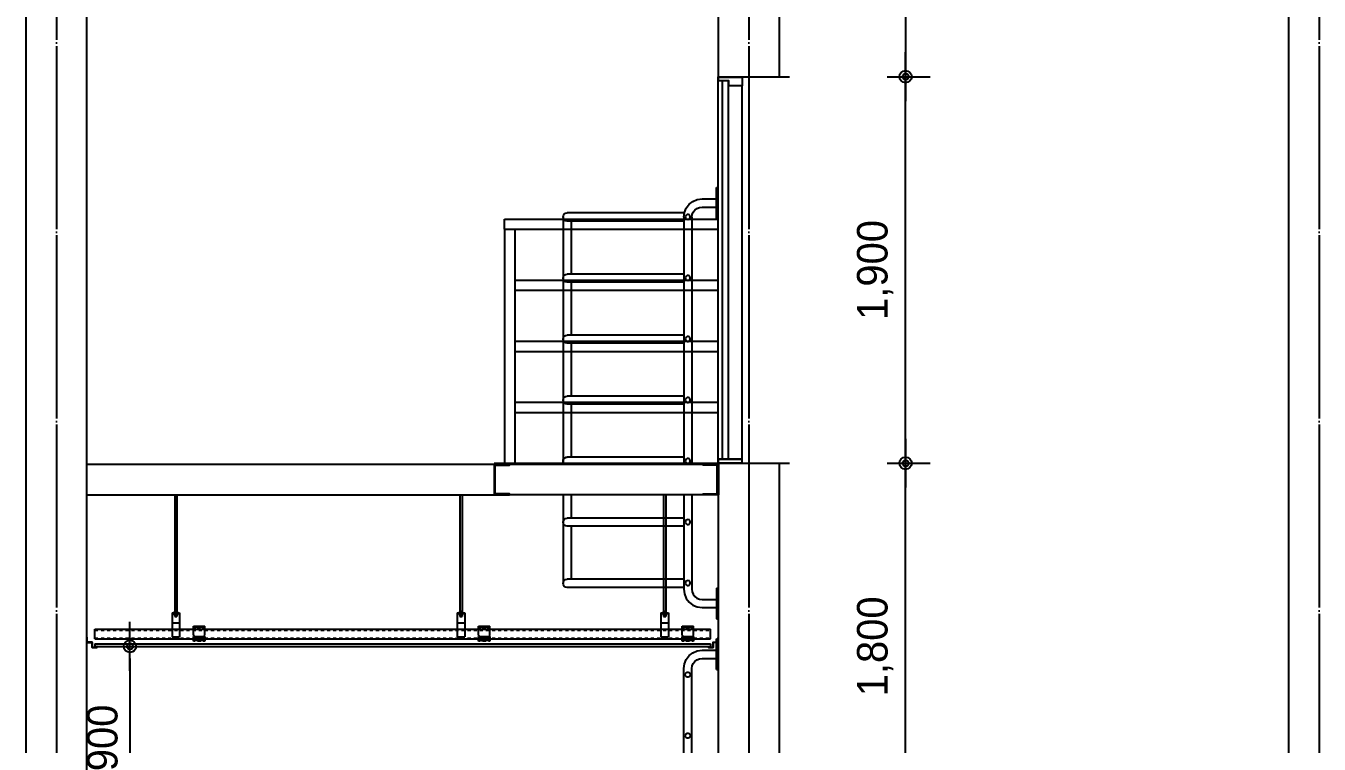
# Model space of a CAD drawing. Header units: millimetres. Extents: x 11948722 to 13111668, y -10771712 to -10232988.
# Drawn here: x 12224483 to 12230833, y -10574215 to -10570684 of the extents above; entities that cross this region are included whole.
import ezdxf

# ---------------------------------------------------------------- set-up
doc = ezdxf.new("R2010")
doc.units = ezdxf.units.MM
doc.header["$LTSCALE"] = 150
doc.header["$MEASUREMENT"] = 0
doc.linetypes.add('CEN', pattern=[6.2, 6, -0.1, 0, -0.1])
doc.linetypes.add('HIDDEN', pattern=[2, 1, -1])
doc.layers.get('0').update_dxf_attribs({"linetype": 'CONTINUOUS'})
doc.layers.get('Defpoints').update_dxf_attribs({"color": 117, "linetype": 'CONTINUOUS'})
for name, color, linetype in [('4', 4, 'CONTINUOUS'), ('8', 8, 'CONTINUOUS'), ('A-중심선', 10, 'CEN'), ('CON', 2, 'CONTINUOUS'), ('CON-C', 2, 'CONTINUOUS'), ('ELE-3', 7, 'CONTINUOUS'), ('ELE03', 4, 'CONTINUOUS'), ('ELE08', 8, 'CONTINUOUS'), ('ETC', 8, 'CONTINUOUS'), ('FIN', 5, 'CONTINUOUS'), ('WIN', 4, 'CONTINUOUS'), ('Xref-계단단면도$0$3 dim0', 7, 'CONTINUOUS')]:
    doc.layers.add(name, color=color, linetype=linetype)
doc.styles.add('Xref-계단단면도$0$나눔고딕 Se', font='')
doc.styles.get('Xref-계단단면도$0$나눔고딕 Se').set_extended_font_data('Dotum')
doc.dimstyles.new('Xref-계단단면도$0$A1-100', dxfattribs={"dimtxt": 3, "dimasz": 1, "dimexe": 2, "dimexo": 2, "dimgap": 1, "dimtad": 1, "dimdec": 0, "dimzin": 12, "dimdsep": 46, "dimlunit": 6, "dimtxsty": 'Xref-계단단면도$0$나눔고딕 Se', "dimblk1": 'Xref-계단단면도$0$DIMDOT', "dimblk2": 'Xref-계단단면도$0$DIMDOT', "dimsah": 1, "dimcen": -1, "dimdle": 2, "dimclrd": 256, "dimclre": 256, "dimclrt": 3, "dimadec": 0, "dimazin": 0, "dimtfac": 1, "dimtdec": 0, "dimtix": 1, "dimtmove": 2, "dimatfit": 3, "dimldrblk": 'Xref-계단단면도$0$DIMDOT', "dimfxl": 1, "dimtvp": 1, "dimtolj": 1, "dimtzin": 12, "dimlwd": -1, "dimlwe": -1, "dimarcsym": 0})

# ---------------------------------------------------------------- blocks, each defined once
blk = doc.blocks.new('Xref-계단단면도$0$DIMDOT')
at = {"color": 0}
blk.add_line((-2, 0), (2, 0), dxfattribs=at)
for radius in [0.5, 0.25]:
    blk.add_circle((0, 0), radius, dxfattribs=at)
blk = doc.blocks.new('*D63')
at = {"layer": 'Defpoints', "color": 0, "transparency": 16777216}
for p in [(12224821.6, -10573733.8), (12224782.6, -10574633.8), (12224993.7, -10574633.8)]:
    blk.add_point(p, dxfattribs=at)
at = {"layer": 'Xref-계단단면도$0$3 dim0', "transparency": 16777216}
for p, q in [((12224941.6, -10573733.8), (12225113.7, -10573733.8)), ((12224993.7, -10573793.8), (12224993.7, -10574573.8)), ((12224902.6, -10574633.8), (12225113.7, -10574633.8))]:
    blk.add_line(p, q, dxfattribs=at)
at = {"layer": 'Xref-계단단면도$0$3 dim0', "transparency": 16777216, "xscale": 60, "yscale": 60, "zscale": 60}
for p, rotation in [((12224993.7, -10573733.8), 90), ((12224993.7, -10574633.8), 270)]:
    blk.add_blockref('Xref-계단단면도$0$DIMDOT', p, dxfattribs=dict(at, rotation=rotation))
at = {"layer": 'Xref-계단단면도$0$3 dim0', "color": 3, "transparency": 16777216, "insert": (12224858.6, -10574183.8), "char_height": 150, "attachment_point": 5, "rotation": 90, "style": 'Xref-계단단면도$0$나눔고딕 Se'}
blk.add_mtext('\\A1;900', dxfattribs=at)
blk = doc.blocks.new('점검사다리ㅁ')
at = {"layer": 'ETC', "color": 251, "linetype": 'Continuous'}
for p, q in [((4633682.9, 1148688.8), (4633673.9, 1148688.8)), ((4633682.9, 1148538.8), (4633682.9, 1148688.8)), ((4633682.9, 1148538.8), (4633673.9, 1148538.8))]:
    blk.add_line(p, q, dxfattribs=at)
at = {"layer": 'ETC', "color": 251}
for p, q in [((4633753.9, 1148633.4), (4633682.9, 1148633.4)), ((4633753.9, 1148593.4), (4633682.9, 1148593.4)), ((4633777.1, 1148630.2), (4633753.9, 1148633.4)), ((4633766.7, 1148591.6), (4633753.9, 1148593.4)), ((4633778.9, 1148586.6), (4633766.7, 1148591.6)), ((4633798.9, 1148621.4), (4633777.1, 1148630.2)), ((4633817.5, 1148607), (4633798.9, 1148621.4)), ((4633831.7, 1148588.4), (4633817.5, 1148607)), ((4633840.7, 1148566.6), (4633831.7, 1148588.4)), ((4633789.1, 1148578.8), (4633778.9, 1148586.6)), ((4633797.1, 1148568.4), (4633789.1, 1148578.8)), ((4633802.1, 1148556.4), (4633797.1, 1148568.4)), ((4633803.9, 1148543.4), (4633802.1, 1148556.4)), ((4633803.9, 1146115), (4633803.9, 1148543.4)), ((4633822.5, 1148525.8), (4633817.7, 1148524.2)), ((4633827.7, 1148525.2), (4633822.5, 1148525.8)), ((4633832.3, 1148522.6), (4633827.7, 1148525.2)), ((4633843.9, 1148543.4), (4633840.7, 1148566.6)), ((4633843.9, 1146115), (4633843.9, 1148543.4)), ((4633813.7, 1148520.8), (4633811.7, 1148516)), ((4633811.7, 1148516), (4633811.7, 1148510.8)), ((4633811.7, 1148510.8), (4633813.7, 1148506)), ((4633817.7, 1148524.2), (4633813.7, 1148520.8)), ((4633813.7, 1148506), (4633817.7, 1148502.6)), ((4633817.7, 1148502.6), (4633822.5, 1148501)), ((4633822.5, 1148501), (4633827.7, 1148501.6)), ((4633827.7, 1148501.6), (4633832.3, 1148504.2)), ((4633835.3, 1148518.4), (4633832.3, 1148522.6)), ((4633832.3, 1148504.2), (4633835.3, 1148508.4)), ((4633836.5, 1148513.4), (4633835.3, 1148518.4)), ((4633835.3, 1148508.4), (4633836.5, 1148513.4)), ((4633813.7, 1148220.8), (4633811.7, 1148216)), ((4633811.7, 1148216), (4633811.7, 1148210.8)), ((4633811.7, 1148210.8), (4633813.7, 1148206)), ((4633817.7, 1148224.2), (4633813.7, 1148220.8)), ((4633822.5, 1148225.8), (4633817.7, 1148224.2)), ((4633827.7, 1148225.2), (4633822.5, 1148225.8)), ((4633832.3, 1148222.6), (4633827.7, 1148225.2)), ((4633835.3, 1148218.4), (4633832.3, 1148222.6)), ((4633832.3, 1148204.2), (4633835.3, 1148208.4)), ((4633836.5, 1148213.4), (4633835.3, 1148218.4)), ((4633835.3, 1148208.4), (4633836.5, 1148213.4)), ((4633813.7, 1148206), (4633817.7, 1148202.6)), ((4633817.7, 1148202.6), (4633822.5, 1148201)), ((4633822.5, 1148201), (4633827.7, 1148201.6)), ((4633827.7, 1148201.6), (4633832.3, 1148204.2)), ((4633813.7, 1147920.8), (4633811.7, 1147916)), ((4633811.7, 1147916), (4633811.7, 1147910.8)), ((4633811.7, 1147910.8), (4633813.7, 1147906)), ((4633817.7, 1147924.2), (4633813.7, 1147920.8)), ((4633813.7, 1147906), (4633817.7, 1147902.6)), ((4633822.5, 1147925.8), (4633817.7, 1147924.2)), ((4633817.7, 1147902.6), (4633822.5, 1147901)), ((4633827.7, 1147925.2), (4633822.5, 1147925.8)), ((4633822.5, 1147901), (4633827.7, 1147901.6)), ((4633832.3, 1147922.6), (4633827.7, 1147925.2)), ((4633827.7, 1147901.6), (4633832.3, 1147904.2)), ((4633835.3, 1147918.4), (4633832.3, 1147922.6)), ((4633832.3, 1147904.2), (4633835.3, 1147908.4)), ((4633836.5, 1147913.4), (4633835.3, 1147918.4)), ((4633835.3, 1147908.4), (4633836.5, 1147913.4)), ((4633813.7, 1147620.8), (4633811.7, 1147616)), ((4633811.7, 1147616), (4633811.7, 1147610.8)), ((4633811.7, 1147610.8), (4633813.7, 1147606)), ((4633817.7, 1147624.2), (4633813.7, 1147620.8)), ((4633813.7, 1147606), (4633817.7, 1147602.6)), ((4633822.5, 1147625.8), (4633817.7, 1147624.2)), ((4633817.7, 1147602.6), (4633822.5, 1147601)), ((4633827.7, 1147625.2), (4633822.5, 1147625.8)), ((4633822.5, 1147601), (4633827.7, 1147601.6)), ((4633832.3, 1147622.6), (4633827.7, 1147625.2)), ((4633827.7, 1147601.6), (4633832.3, 1147604.2)), ((4633835.3, 1147618.4), (4633832.3, 1147622.6)), ((4633832.3, 1147604.2), (4633835.3, 1147608.4)), ((4633836.5, 1147613.4), (4633835.3, 1147618.4)), ((4633835.3, 1147608.4), (4633836.5, 1147613.4)), ((4633813.7, 1147320.8), (4633811.7, 1147316)), ((4633817.7, 1147324.2), (4633813.7, 1147320.8)), ((4633822.5, 1147325.8), (4633817.7, 1147324.2)), ((4633827.7, 1147325.2), (4633822.5, 1147325.8)), ((4633832.3, 1147322.6), (4633827.7, 1147325.2)), ((4633835.3, 1147318.4), (4633832.3, 1147322.6)), ((4633836.5, 1147313.4), (4633835.3, 1147318.4)), ((4633811.7, 1147316), (4633811.7, 1147310.8)), ((4633811.7, 1147310.8), (4633813.7, 1147306)), ((4633813.7, 1147306), (4633817.7, 1147302.6)), ((4633817.7, 1147302.6), (4633822.5, 1147301)), ((4633822.5, 1147301), (4633827.7, 1147301.6)), ((4633827.7, 1147301.6), (4633832.3, 1147304.2)), ((4633832.3, 1147304.2), (4633835.3, 1147308.4)), ((4633835.3, 1147308.4), (4633836.5, 1147313.4)), ((4633813.7, 1147020.8), (4633811.7, 1147016)), ((4633811.7, 1147016), (4633811.7, 1147010.8)), ((4633811.7, 1147010.8), (4633813.7, 1147006)), ((4633817.7, 1147024.2), (4633813.7, 1147020.8)), ((4633813.7, 1147006), (4633817.7, 1147002.6)), ((4633822.5, 1147025.8), (4633817.7, 1147024.2)), ((4633817.7, 1147002.6), (4633822.5, 1147001)), ((4633827.7, 1147025.2), (4633822.5, 1147025.8)), ((4633822.5, 1147001), (4633827.7, 1147001.6)), ((4633832.3, 1147022.6), (4633827.7, 1147025.2)), ((4633827.7, 1147001.6), (4633832.3, 1147004.2)), ((4633835.3, 1147018.4), (4633832.3, 1147022.6)), ((4633832.3, 1147004.2), (4633835.3, 1147008.4)), ((4633836.5, 1147013.4), (4633835.3, 1147018.4)), ((4633835.3, 1147008.4), (4633836.5, 1147013.4)), ((4633813.7, 1146720.8), (4633811.7, 1146716)), ((4633811.7, 1146716), (4633811.7, 1146710.8)), ((4633811.7, 1146710.8), (4633813.7, 1146706)), ((4633817.7, 1146724.2), (4633813.7, 1146720.8)), ((4633813.7, 1146706), (4633817.7, 1146702.6)), ((4633822.5, 1146725.8), (4633817.7, 1146724.2)), ((4633817.7, 1146702.6), (4633822.5, 1146701)), ((4633827.7, 1146725.2), (4633822.5, 1146725.8)), ((4633822.5, 1146701), (4633827.7, 1146701.6)), ((4633832.3, 1146722.6), (4633827.7, 1146725.2)), ((4633827.7, 1146701.6), (4633832.3, 1146704.2)), ((4633835.3, 1146718.4), (4633832.3, 1146722.6)), ((4633832.3, 1146704.2), (4633835.3, 1146708.4)), ((4633836.5, 1146713.4), (4633835.3, 1146718.4)), ((4633835.3, 1146708.4), (4633836.5, 1146713.4)), ((4633813.7, 1146420.8), (4633811.7, 1146416)), ((4633811.7, 1146416), (4633811.7, 1146410.8)), ((4633811.7, 1146410.8), (4633813.7, 1146406)), ((4633817.7, 1146424.2), (4633813.7, 1146420.8)), ((4633813.7, 1146406), (4633817.7, 1146402.6)), ((4633822.5, 1146425.8), (4633817.7, 1146424.2)), ((4633817.7, 1146402.6), (4633822.5, 1146401)), ((4633827.7, 1146425.2), (4633822.5, 1146425.8)), ((4633822.5, 1146401), (4633827.7, 1146401.6)), ((4633832.3, 1146422.6), (4633827.7, 1146425.2)), ((4633827.7, 1146401.6), (4633832.3, 1146404.2)), ((4633835.3, 1146418.4), (4633832.3, 1146422.6)), ((4633832.3, 1146404.2), (4633835.3, 1146408.4)), ((4633836.5, 1146413.4), (4633835.3, 1146418.4)), ((4633835.3, 1146408.4), (4633836.5, 1146413.4)), ((4633803.9, 1146115), (4633802.1, 1146102)), ((4633813.7, 1146120.8), (4633811.7, 1146116)), ((4633811.7, 1146116), (4633811.7, 1146110.8)), ((4633817.7, 1146124.2), (4633813.7, 1146120.8)), ((4633822.5, 1146125.8), (4633817.7, 1146124.2)), ((4633827.7, 1146125.2), (4633822.5, 1146125.8)), ((4633832.3, 1146122.6), (4633827.7, 1146125.2)), ((4633835.3, 1146118.4), (4633832.3, 1146122.6)), ((4633836.5, 1146113.4), (4633835.3, 1146118.4)), ((4633835.3, 1146108.4), (4633836.5, 1146113.4)), ((4633843.9, 1146115), (4633840.7, 1146091.8)), ((4633753.9, 1146065), (4633719.7, 1146065)), ((4633766.7, 1146066.8), (4633753.9, 1146065)), ((4633778.9, 1146071.8), (4633766.7, 1146066.8)), ((4633789.1, 1146079.6), (4633778.9, 1146071.8)), ((4633797.1, 1146090), (4633789.1, 1146079.6)), ((4633802.1, 1146102), (4633797.1, 1146090)), ((4633817.5, 1146051.4), (4633798.9, 1146037)), ((4633811.7, 1146110.8), (4633813.7, 1146106)), ((4633813.7, 1146106), (4633817.7, 1146102.6)), ((4633831.7, 1146070), (4633817.5, 1146051.4)), ((4633817.7, 1146102.6), (4633822.5, 1146101)), ((4633822.5, 1146101), (4633827.7, 1146101.6)), ((4633827.7, 1146101.6), (4633832.3, 1146104.2)), ((4633840.7, 1146091.8), (4633831.7, 1146070)), ((4633832.3, 1146104.2), (4633835.3, 1146108.4)), ((4633753.9, 1146025), (4633719.7, 1146025)), ((4633777.1, 1146028.2), (4633753.9, 1146025)), ((4633798.9, 1146037), (4633777.1, 1146028.2))]:
    blk.add_line(p, q, dxfattribs=at)
blk = doc.blocks.new('비상용elev탈출관련2')
at = {"layer": 'ELE03'}
for p, q in [((4634773.9, 1149552.6), (4633673.9, 1149552.6)), ((4634773.9, 1149547.6), (4633673.9, 1149547.6))]:
    blk.add_line(p, q, dxfattribs=at)
at = {"layer": 'ELE03', "color": 251}
blk.add_line((4633748.9, 1149397.6), (4634698.9, 1149397.6), dxfattribs=at)
at = {"layer": 'ELE08', "color": 252, "ltscale": 10}
for p, q in [((4634723.9, 1150752.6), (4633673.9, 1150752.6)), ((4634723.9, 1150702.6), (4634723.9, 1150752.6)), ((4634723.9, 1150702.6), (4633673.9, 1150702.6)), ((4634673.9, 1150702.6), (4634673.9, 1149552.6)), ((4634723.9, 1150702.6), (4634723.9, 1149552.6)), ((4634673.9, 1150452.6), (4633673.9, 1150452.6)), ((4634673.9, 1150402.6), (4633673.9, 1150402.6)), ((4634673.9, 1150152.6), (4633673.9, 1150152.6)), ((4634673.9, 1150102.6), (4633673.9, 1150102.6)), ((4634673.9, 1149852.6), (4633673.9, 1149852.6)), ((4634673.9, 1149802.6), (4633673.9, 1149802.6))]:
    blk.add_line(p, q, dxfattribs=at)
at = {"layer": 'ETC', "color": 251, "linetype": 'Continuous'}
for p, q in [((4633682.9, 1150907.2), (4633673.9, 1150907.2)), ((4633682.9, 1150757.2), (4633682.9, 1150907.2)), ((4633682.9, 1150757.2), (4633673.9, 1150757.2)), ((4633682.9, 1148938), (4633673.9, 1148938)), ((4633682.9, 1148938), (4633682.9, 1148788)), ((4633682.9, 1148788), (4633673.9, 1148788))]:
    blk.add_line(p, q, dxfattribs=at)
at = {"layer": 'ETC', "color": 251}
for p, q in [((4633753.9, 1150851.8), (4633682.9, 1150851.8)), ((4633753.9, 1150811.8), (4633682.9, 1150811.8)), ((4633777.1, 1150848.6), (4633753.9, 1150851.8)), ((4633766.7, 1150810), (4633753.9, 1150811.8)), ((4633798.9, 1150839.8), (4633777.1, 1150848.6)), ((4633817.5, 1150825.4), (4633798.9, 1150839.8)), ((4633831.7, 1150806.8), (4633817.5, 1150825.4)), ((4633778.9, 1150805), (4633766.7, 1150810)), ((4633789.1, 1150797.2), (4633778.9, 1150805)), ((4633797.1, 1150786.8), (4633789.1, 1150797.2)), ((4633802.1, 1150774.8), (4633797.1, 1150786.8)), ((4633803.9, 1150761.8), (4633802.1, 1150774.8)), ((4633803.9, 1150761.8), (4633803.9, 1149552.6)), ((4633811.7, 1150766), (4633813.7, 1150770.8)), ((4633811.7, 1150766), (4633813.7, 1150770.8)), ((4633811.7, 1150760.8), (4633811.7, 1150766)), ((4633811.7, 1150760.8), (4633811.7, 1150766)), ((4633813.7, 1150756), (4633811.7, 1150760.8)), ((4633813.7, 1150756), (4633811.7, 1150760.8)), ((4633813.7, 1150770.8), (4633817.7, 1150774.2)), ((4633813.7, 1150770.8), (4633817.7, 1150774.2)), ((4633817.7, 1150752.6), (4633813.7, 1150756)), ((4633817.7, 1150774.2), (4633822.5, 1150775.8)), ((4633817.7, 1150774.2), (4633822.5, 1150775.8)), ((4633822.5, 1150751), (4633817.7, 1150752.6)), ((4633822.5, 1150751), (4633817.7, 1150752.6)), ((4633822.5, 1150775.8), (4633827.7, 1150775.2)), ((4633822.5, 1150775.8), (4633827.7, 1150775.2)), ((4633827.7, 1150751.6), (4633822.5, 1150751)), ((4633827.7, 1150751.6), (4633822.5, 1150751)), ((4633827.7, 1150775.2), (4633832.3, 1150772.6)), ((4633827.7, 1150775.2), (4633832.3, 1150772.6)), ((4633832.3, 1150754.2), (4633827.7, 1150751.6)), ((4633832.3, 1150754.2), (4633827.7, 1150751.6)), ((4633840.7, 1150785), (4633831.7, 1150806.8)), ((4633832.3, 1150772.6), (4633835.3, 1150768.4)), ((4633832.3, 1150772.6), (4633835.3, 1150768.4)), ((4633835.3, 1150758.4), (4633832.3, 1150754.2)), ((4633835.3, 1150758.4), (4633832.3, 1150754.2)), ((4633835.3, 1150768.4), (4633836.5, 1150763.4)), ((4633835.3, 1150768.4), (4633836.5, 1150763.4)), ((4633836.5, 1150763.4), (4633835.3, 1150758.4)), ((4633836.5, 1150763.4), (4633835.3, 1150758.4)), ((4633843.9, 1150761.8), (4633840.7, 1150785)), ((4633843.9, 1150782.6), (4634416.4, 1150782.6)), ((4633843.9, 1150761.8), (4633843.9, 1149552.6)), ((4634436.4, 1150762.6), (4634436.4, 1149552.6)), ((4633843.9, 1150742.6), (4634416.4, 1150742.6)), ((4634396.4, 1150742.6), (4634396.4, 1150482.6)), ((4633811.7, 1150466), (4633813.7, 1150470.8)), ((4633811.7, 1150460.8), (4633811.7, 1150466)), ((4633813.7, 1150456), (4633811.7, 1150460.8)), ((4633813.7, 1150470.8), (4633817.7, 1150474.2)), ((4633817.7, 1150452.6), (4633813.7, 1150456)), ((4633817.7, 1150474.2), (4633822.5, 1150475.8)), ((4633822.5, 1150451), (4633817.7, 1150452.6)), ((4633822.5, 1150475.8), (4633827.7, 1150475.2)), ((4633827.7, 1150451.6), (4633822.5, 1150451)), ((4633827.7, 1150475.2), (4633832.3, 1150472.6)), ((4633832.3, 1150454.2), (4633827.7, 1150451.6)), ((4633832.3, 1150472.6), (4633835.3, 1150468.4)), ((4633835.3, 1150458.4), (4633832.3, 1150454.2)), ((4633835.3, 1150468.4), (4633836.5, 1150463.4)), ((4633836.5, 1150463.4), (4633835.3, 1150458.4)), ((4633843.9, 1150482.6), (4634416.4, 1150482.6)), ((4633843.9, 1150442.6), (4634416.4, 1150442.6)), ((4634396.4, 1150442.6), (4634396.4, 1150182.6)), ((4633817.7, 1150174.2), (4633822.5, 1150175.8)), ((4633822.5, 1150175.8), (4633827.7, 1150175.2)), ((4633843.9, 1150182.6), (4634416.4, 1150182.6)), ((4633811.7, 1150166), (4633813.7, 1150170.8)), ((4633811.7, 1150160.8), (4633811.7, 1150166)), ((4633813.7, 1150156), (4633811.7, 1150160.8)), ((4633813.7, 1150170.8), (4633817.7, 1150174.2)), ((4633817.7, 1150152.6), (4633813.7, 1150156)), ((4633822.5, 1150151), (4633817.7, 1150152.6)), ((4633827.7, 1150151.6), (4633822.5, 1150151)), ((4633827.7, 1150175.2), (4633832.3, 1150172.6)), ((4633832.3, 1150154.2), (4633827.7, 1150151.6)), ((4633832.3, 1150172.6), (4633835.3, 1150168.4)), ((4633835.3, 1150158.4), (4633832.3, 1150154.2)), ((4633835.3, 1150168.4), (4633836.5, 1150163.4)), ((4633836.5, 1150163.4), (4633835.3, 1150158.4)), ((4633843.9, 1150142.6), (4634416.4, 1150142.6)), ((4634396.4, 1150142.6), (4634396.4, 1149882.6)), ((4633811.7, 1149866), (4633813.7, 1149870.8)), ((4633811.7, 1149860.8), (4633811.7, 1149866)), ((4633813.7, 1149856), (4633811.7, 1149860.8)), ((4633813.7, 1149870.8), (4633817.7, 1149874.2)), ((4633817.7, 1149874.2), (4633822.5, 1149875.8)), ((4633822.5, 1149875.8), (4633827.7, 1149875.2)), ((4633827.7, 1149875.2), (4633832.3, 1149872.6)), ((4633832.3, 1149872.6), (4633835.3, 1149868.4)), ((4633835.3, 1149858.4), (4633832.3, 1149854.2)), ((4633835.3, 1149868.4), (4633836.5, 1149863.4)), ((4633836.5, 1149863.4), (4633835.3, 1149858.4)), ((4633843.9, 1149882.6), (4634416.4, 1149882.6)), ((4633817.7, 1149852.6), (4633813.7, 1149856)), ((4633822.5, 1149851), (4633817.7, 1149852.6)), ((4633827.7, 1149851.6), (4633822.5, 1149851)), ((4633832.3, 1149854.2), (4633827.7, 1149851.6)), ((4633843.9, 1149842.6), (4634416.4, 1149842.6)), ((4634396.4, 1149842.6), (4634396.4, 1149582.6)), ((4633811.7, 1149566), (4633813.7, 1149570.8)), ((4633811.7, 1149560.8), (4633811.7, 1149566)), ((4633813.7, 1149556), (4633811.7, 1149560.8)), ((4633813.7, 1149570.8), (4633817.7, 1149574.2)), ((4633817.7, 1149552.6), (4633813.7, 1149556)), ((4633817.7, 1149574.2), (4633822.5, 1149575.8)), ((4633822.5, 1149551), (4633817.7, 1149552.6)), ((4633822.5, 1149575.8), (4633827.7, 1149575.2)), ((4633827.7, 1149551.6), (4633822.5, 1149551)), ((4633827.7, 1149575.2), (4633832.3, 1149572.6)), ((4633832.3, 1149554.2), (4633827.7, 1149551.6)), ((4633832.3, 1149572.6), (4633835.3, 1149568.4)), ((4633835.3, 1149558.4), (4633832.3, 1149554.2)), ((4633835.3, 1149568.4), (4633836.5, 1149563.4)), ((4633836.5, 1149563.4), (4633835.3, 1149558.4)), ((4633843.9, 1149582.6), (4634416.4, 1149582.6)), ((4633803.9, 1149397.6), (4633803.9, 1148933.4)), ((4633843.9, 1149397.6), (4633843.9, 1148933.4)), ((4634396.4, 1149397.6), (4634396.4, 1149282.6)), ((4634436.4, 1149397.6), (4634436.4, 1148962.6)), ((4633811.7, 1149266), (4633813.7, 1149270.8)), ((4633811.7, 1149260.8), (4633811.7, 1149266)), ((4633813.7, 1149256), (4633811.7, 1149260.8)), ((4633813.7, 1149270.8), (4633817.7, 1149274.2)), ((4633817.7, 1149252.6), (4633813.7, 1149256)), ((4633817.7, 1149274.2), (4633822.5, 1149275.8)), ((4633822.5, 1149251), (4633817.7, 1149252.6)), ((4633822.5, 1149275.8), (4633827.7, 1149275.2)), ((4633827.7, 1149251.6), (4633822.5, 1149251)), ((4633827.7, 1149275.2), (4633832.3, 1149272.6)), ((4633832.3, 1149254.2), (4633827.7, 1149251.6)), ((4633832.3, 1149272.6), (4633835.3, 1149268.4)), ((4633835.3, 1149258.4), (4633832.3, 1149254.2)), ((4633835.3, 1149268.4), (4633836.5, 1149263.4)), ((4633836.5, 1149263.4), (4633835.3, 1149258.4)), ((4633843.9, 1149282.6), (4634416.4, 1149282.6)), ((4633843.9, 1149242.6), (4634416.4, 1149242.6)), ((4634396.4, 1149242.6), (4634396.4, 1148982.6)), ((4633811.7, 1148966), (4633813.7, 1148970.8)), ((4633813.7, 1148970.8), (4633817.7, 1148974.2)), ((4633817.7, 1148974.2), (4633822.5, 1148975.8)), ((4633822.5, 1148975.8), (4633827.7, 1148975.2)), ((4633827.7, 1148975.2), (4633832.3, 1148972.6)), ((4633832.3, 1148972.6), (4633835.3, 1148968.4)), ((4633843.9, 1148982.6), (4634416.4, 1148982.6)), ((4633797.1, 1148908.4), (4633789.1, 1148898)), ((4633802.1, 1148920.4), (4633797.1, 1148908.4)), ((4633803.9, 1148933.4), (4633802.1, 1148920.4)), ((4633811.7, 1148960.8), (4633811.7, 1148966)), ((4633813.7, 1148956), (4633811.7, 1148960.8)), ((4633817.7, 1148952.6), (4633813.7, 1148956)), ((4633822.5, 1148951), (4633817.7, 1148952.6)), ((4633827.7, 1148951.6), (4633822.5, 1148951)), ((4633832.3, 1148954.2), (4633827.7, 1148951.6)), ((4633840.7, 1148910.2), (4633831.7, 1148888.4)), ((4633835.3, 1148958.4), (4633832.3, 1148954.2)), ((4633835.3, 1148968.4), (4633836.5, 1148963.4)), ((4633836.5, 1148963.4), (4633835.3, 1148958.4)), ((4633843.9, 1148933.4), (4633840.7, 1148910.2)), ((4633843.9, 1148942.6), (4634416.4, 1148942.6)), ((4633753.9, 1148883.4), (4633682.9, 1148883.4)), ((4633753.9, 1148843.4), (4633682.9, 1148843.4)), ((4633766.7, 1148885.2), (4633753.9, 1148883.4)), ((4633777.1, 1148846.6), (4633753.9, 1148843.4)), ((4633778.9, 1148890.2), (4633766.7, 1148885.2)), ((4633798.9, 1148855.4), (4633777.1, 1148846.6)), ((4633789.1, 1148898), (4633778.9, 1148890.2)), ((4633817.5, 1148869.8), (4633798.9, 1148855.4)), ((4633831.7, 1148888.4), (4633817.5, 1148869.8))]:
    blk.add_line(p, q, dxfattribs=at)
at = {"layer": 'ETC', "color": 7}
for points in [[(4633748.9, 1149547.6), (4633673.9, 1149547.6), (4633673.9, 1149397.6), (4633748.9, 1149397.6), (4633748.9, 1149402.6), (4633678.9, 1149402.6), (4633678.9, 1149542.6), (4633748.9, 1149542.6), (4633748.9, 1149547.6)], [(4634698.9, 1149547.6), (4634773.9, 1149547.6), (4634773.9, 1149397.6), (4634698.9, 1149397.6), (4634698.9, 1149402.6), (4634768.9, 1149402.6), (4634768.9, 1149542.6), (4634698.9, 1149542.6), (4634698.9, 1149547.6)]]:
    blk.add_lwpolyline(points, dxfattribs=at)
at = {"layer": 'ETC', "color": 251}
for centre, start in [((4634416.4, 1150762.6), 270), ((4634416.4, 1150462.6), 270), ((4634416.4, 1150162.6), 270), ((4634416.4, 1149862.6), 270), ((4634416.4, 1149562.6), 329.83875), ((4634416.4, 1149262.6), 270), ((4634416.4, 1148962.6), 270)]:
    blk.add_arc(centre, 20, start, 90, dxfattribs=at)
blk = doc.blocks.new('*D846')
at = {"layer": 'Defpoints', "color": 0, "transparency": 16777216}
for p in [(12228591, -10572833.8), (12228802.1, -10572833.8), (12228591, -10574633.8)]:
    blk.add_point(p, dxfattribs=at)
at = {"layer": 'Xref-계단단면도$0$3 dim0', "transparency": 16777216}
for p, q in [((12228711, -10572833.8), (12228922.1, -10572833.8)), ((12228802.1, -10574573.8), (12228802.1, -10572893.8)), ((12228711, -10574633.8), (12228922.1, -10574633.8))]:
    blk.add_line(p, q, dxfattribs=at)
at = {"layer": 'Xref-계단단면도$0$3 dim0', "transparency": 16777216, "xscale": 60, "yscale": 60, "zscale": 60}
for p, rotation in [((12228802.1, -10572833.8), 90), ((12228802.1, -10574633.8), 270)]:
    blk.add_blockref('Xref-계단단면도$0$DIMDOT', p, dxfattribs=dict(at, rotation=rotation))
at = {"layer": 'Xref-계단단면도$0$3 dim0', "color": 3, "transparency": 16777216, "insert": (12228652.5, -10573733.8), "char_height": 150, "attachment_point": 5, "rotation": 90, "style": 'Xref-계단단면도$0$나눔고딕 Se'}
blk.add_mtext('\\A1;1,800', dxfattribs=at)
blk = doc.blocks.new('*D847')
at = {"layer": 'Defpoints', "color": 0, "transparency": 16777216}
for p in [(12228591, -10570933.8), (12228802.1, -10570933.8), (12228591, -10572833.8)]:
    blk.add_point(p, dxfattribs=at)
at = {"layer": 'Xref-계단단면도$0$3 dim0', "transparency": 16777216}
for p, q in [((12228711, -10570933.8), (12228922.1, -10570933.8)), ((12228802.1, -10572773.8), (12228802.1, -10570993.8)), ((12228711, -10572833.8), (12228922.1, -10572833.8))]:
    blk.add_line(p, q, dxfattribs=at)
at = {"layer": 'Xref-계단단면도$0$3 dim0', "transparency": 16777216, "xscale": 60, "yscale": 60, "zscale": 60}
for p, rotation in [((12228802.1, -10570933.8), 90), ((12228802.1, -10572833.8), 270)]:
    blk.add_blockref('Xref-계단단면도$0$DIMDOT', p, dxfattribs=dict(at, rotation=rotation))
at = {"layer": 'Xref-계단단면도$0$3 dim0', "color": 3, "transparency": 16777216, "insert": (12228652.5, -10571883.8), "char_height": 150, "attachment_point": 5, "rotation": 90, "style": 'Xref-계단단면도$0$나눔고딕 Se'}
blk.add_mtext('\\A1;1,900', dxfattribs=at)
blk = doc.blocks.new('*D848')
at = {"layer": 'Defpoints', "color": 0, "transparency": 16777216}
for p in [(12228591, -10565633.8), (12228591, -10570933.8), (12228802.1, -10570933.8)]:
    blk.add_point(p, dxfattribs=at)
at = {"layer": 'Xref-계단단면도$0$3 dim0', "transparency": 16777216}
for p, q in [((12228711, -10565633.8), (12228922.1, -10565633.8)), ((12228802.1, -10565693.8), (12228802.1, -10570873.8)), ((12228711, -10570933.8), (12228922.1, -10570933.8))]:
    blk.add_line(p, q, dxfattribs=at)
at = {"layer": 'Xref-계단단면도$0$3 dim0', "transparency": 16777216, "xscale": 60, "yscale": 60, "zscale": 60}
for p, rotation in [((12228802.1, -10565633.8), 90), ((12228802.1, -10570933.8), 270)]:
    blk.add_blockref('Xref-계단단면도$0$DIMDOT', p, dxfattribs=dict(at, rotation=rotation))
at = {"layer": 'Xref-계단단면도$0$3 dim0', "color": 3, "transparency": 16777216, "insert": (12228652.5, -10568283.8), "char_height": 150, "attachment_point": 5, "rotation": 90, "style": 'Xref-계단단면도$0$나눔고딕 Se'}
blk.add_mtext('\\A1;5,300', dxfattribs=at)

msp = doc.modelspace()

# ---------------------------------------------------------------- linework, layer by layer
at = {"layer": '4', "ltscale": 0.1}
for points in [[(12224832.6, -10573739.8), (12224832.6, -10573733.8), (12224831.6, -10573733.8), (12224831.6, -10573738.8), (12224808.6, -10573738.8), (12224808.6, -10573713.8), (12224783.6, -10573713.8), (12224783.6, -10573689.8), (12224782.6, -10573689.8), (12224782.6, -10573714.8), (12224807.6, -10573714.8), (12224807.6, -10573739.8), (12224832.6, -10573739.8)], [(12227832.6, -10573739.8), (12227832.6, -10573733.8), (12227833.6, -10573733.8), (12227833.6, -10573738.8), (12227856.6, -10573738.8), (12227856.6, -10573713.8), (12227881.6, -10573713.8), (12227881.6, -10573689.8), (12227882.6, -10573689.8), (12227882.6, -10573714.8), (12227857.6, -10573714.8), (12227857.6, -10573739.8), (12227832.6, -10573739.8)]]:
    msp.add_lwpolyline(points, dxfattribs=at)
at = {"layer": '8'}
for p, q in [((12225213.3, -10572988.8), (12225213.3, -10573565.1)), ((12225224.6, -10572988.8), (12225224.6, -10573565.1)), ((12226613.3, -10572988.8), (12226613.3, -10573565.1)), ((12226624.6, -10572988.8), (12226624.6, -10573565.1)), ((12227613.3, -10572988.8), (12227613.3, -10573565.1)), ((12227624.6, -10572988.8), (12227624.6, -10573565.1)), ((12225200.2, -10573568.8), (12225200.2, -10573687.6)), ((12225200.2, -10573568.8), (12225237.7, -10573568.8)), ((12225200.2, -10573572.6), (12225237.7, -10573572.6)), ((12225207.7, -10573565.1), (12225230.2, -10573565.1)), ((12225207.7, -10573565.1), (12225207.7, -10573568.8)), ((12225207.7, -10573572.6), (12225207.7, -10573576.3)), ((12225211.5, -10573565.1), (12225211.5, -10573568.8)), ((12225211.5, -10573572.6), (12225211.5, -10573576.3)), ((12225213.3, -10573560.1), (12225224.6, -10573560.1)), ((12225213.3, -10573562.6), (12225224.6, -10573562.6)), ((12225226.5, -10573565.1), (12225226.5, -10573568.8)), ((12225226.5, -10573572.6), (12225226.5, -10573576.3)), ((12225230.2, -10573565.1), (12225230.2, -10573568.8)), ((12225230.2, -10573572.6), (12225230.2, -10573576.3)), ((12225237.7, -10573568.8), (12225237.7, -10573687.6)), ((12226600.2, -10573568.8), (12226600.2, -10573687.6)), ((12226600.2, -10573568.8), (12226637.7, -10573568.8)), ((12226600.2, -10573572.6), (12226637.7, -10573572.6)), ((12226607.7, -10573565.1), (12226630.2, -10573565.1)), ((12226607.7, -10573565.1), (12226607.7, -10573568.8)), ((12226607.7, -10573572.6), (12226607.7, -10573576.3)), ((12226611.5, -10573565.1), (12226611.5, -10573568.8)), ((12226611.5, -10573572.6), (12226611.5, -10573576.3)), ((12226613.3, -10573560.1), (12226624.6, -10573560.1)), ((12226613.3, -10573562.6), (12226624.6, -10573562.6)), ((12226626.5, -10573565.1), (12226626.5, -10573568.8)), ((12226626.5, -10573572.6), (12226626.5, -10573576.3)), ((12226630.2, -10573565.1), (12226630.2, -10573568.8)), ((12226630.2, -10573572.6), (12226630.2, -10573576.3)), ((12226637.7, -10573568.8), (12226637.7, -10573687.6)), ((12227600.2, -10573568.8), (12227600.2, -10573687.6)), ((12227600.2, -10573568.8), (12227637.7, -10573568.8)), ((12227600.2, -10573572.6), (12227637.7, -10573572.6)), ((12227607.7, -10573565.1), (12227607.7, -10573568.8)), ((12227607.7, -10573565.1), (12227630.2, -10573565.1)), ((12227607.7, -10573572.6), (12227607.7, -10573576.3)), ((12227611.5, -10573565.1), (12227611.5, -10573568.8)), ((12227611.5, -10573572.6), (12227611.5, -10573576.3)), ((12227613.3, -10573560.1), (12227624.6, -10573560.1)), ((12227613.3, -10573562.6), (12227624.6, -10573562.6)), ((12227626.5, -10573565.1), (12227626.5, -10573568.8)), ((12227626.5, -10573572.6), (12227626.5, -10573576.3)), ((12227630.2, -10573565.1), (12227630.2, -10573568.8)), ((12227630.2, -10573572.6), (12227630.2, -10573576.3)), ((12227637.7, -10573568.8), (12227637.7, -10573687.6)), ((12225200.2, -10573618.8), (12225237.7, -10573618.8)), ((12225207.7, -10573576.3), (12225230.2, -10573576.3)), ((12225213.3, -10573576.3), (12225213.3, -10573587.6)), ((12225213.3, -10573577.6), (12225224.6, -10573577.6)), ((12225213.3, -10573580.1), (12225224.6, -10573580.1)), ((12225213.3, -10573582.6), (12225224.6, -10573582.6)), ((12225213.3, -10573585.1), (12225224.6, -10573585.1)), ((12225213.3, -10573585.1), (12225224.6, -10573585.1)), ((12225213.3, -10573587.6), (12225224.6, -10573587.6)), ((12225224.6, -10573576.3), (12225224.6, -10573587.6)), ((12225305, -10573635.1), (12225361.2, -10573635.1)), ((12225305, -10573678.8), (12225305, -10573635.1)), ((12225305, -10573637.6), (12225361.2, -10573637.6)), ((12225313.7, -10573640.4), (12225313.7, -10573635.1)), ((12225328.7, -10573640.4), (12225328.7, -10573635.1)), ((12225337.5, -10573640.4), (12225337.5, -10573635.1)), ((12225352.5, -10573640.4), (12225352.5, -10573635.1)), ((12225361.2, -10573678.8), (12225361.2, -10573635.1)), ((12226600.2, -10573618.8), (12226637.7, -10573618.8)), ((12226607.7, -10573576.3), (12226630.2, -10573576.3)), ((12226613.3, -10573576.3), (12226613.3, -10573587.6)), ((12226613.3, -10573577.6), (12226624.6, -10573577.6)), ((12226613.3, -10573580.1), (12226624.6, -10573580.1)), ((12226613.3, -10573582.6), (12226624.6, -10573582.6)), ((12226613.3, -10573585.1), (12226624.6, -10573585.1)), ((12226613.3, -10573585.1), (12226624.6, -10573585.1)), ((12226613.3, -10573587.6), (12226624.6, -10573587.6)), ((12226624.6, -10573576.3), (12226624.6, -10573587.6)), ((12226705, -10573635.1), (12226761.2, -10573635.1)), ((12226705, -10573678.8), (12226705, -10573635.1)), ((12226705, -10573637.6), (12226761.2, -10573637.6)), ((12226713.7, -10573640.4), (12226713.7, -10573635.1)), ((12226728.7, -10573640.4), (12226728.7, -10573635.1)), ((12226737.5, -10573640.4), (12226737.5, -10573635.1)), ((12226752.5, -10573640.4), (12226752.5, -10573635.1)), ((12226761.2, -10573678.8), (12226761.2, -10573635.1)), ((12227600.2, -10573618.8), (12227637.7, -10573618.8)), ((12227607.7, -10573576.3), (12227630.2, -10573576.3)), ((12227613.3, -10573576.3), (12227613.3, -10573587.6)), ((12227613.3, -10573577.6), (12227624.6, -10573577.6)), ((12227613.3, -10573580.1), (12227624.6, -10573580.1)), ((12227613.3, -10573582.6), (12227624.6, -10573582.6)), ((12227613.3, -10573585.1), (12227624.6, -10573585.1)), ((12227613.3, -10573585.1), (12227624.6, -10573585.1)), ((12227613.3, -10573587.6), (12227624.6, -10573587.6)), ((12227624.6, -10573576.3), (12227624.6, -10573587.6)), ((12227705, -10573635.1), (12227761.2, -10573635.1)), ((12227705, -10573678.8), (12227705, -10573635.1)), ((12227705, -10573637.6), (12227761.2, -10573637.6)), ((12227713.7, -10573640.4), (12227713.7, -10573635.1)), ((12227728.7, -10573640.4), (12227728.7, -10573635.1)), ((12227737.5, -10573640.4), (12227737.5, -10573635.1)), ((12227752.5, -10573640.4), (12227752.5, -10573635.1)), ((12227761.2, -10573678.8), (12227761.2, -10573635.1)), ((12225200.2, -10573687.6), (12225237.7, -10573687.6)), ((12225305, -10573646.3), (12225308.6, -10573646.3)), ((12225311.2, -10573685.1), (12225305, -10573678.8)), ((12225305, -10573685.1), (12225311.2, -10573685.1)), ((12225305, -10573708.8), (12225305, -10573685.1)), ((12225307.5, -10573706.3), (12225307.5, -10573687.6)), ((12225307.5, -10573687.6), (12225311.2, -10573687.6)), ((12225307.5, -10573695.1), (12225358.7, -10573695.1)), ((12225310.7, -10573646.3), (12225313.7, -10573646.3)), ((12225311.2, -10573687.6), (12225311.2, -10573685.1)), ((12225311.2, -10573685.1), (12225355, -10573685.1)), ((12225313.7, -10573646.3), (12225313.7, -10573642.1)), ((12225328.7, -10573646.3), (12225328.7, -10573642.1)), ((12225328.7, -10573646.3), (12225331.8, -10573646.3)), ((12225333.5, -10573646.3), (12225337.5, -10573646.3)), ((12225337.5, -10573646.3), (12225337.5, -10573642.1)), ((12225352.5, -10573646.3), (12225352.5, -10573642.1)), ((12225352.5, -10573646.3), (12225356.2, -10573646.3)), ((12225355, -10573685.1), (12225361.2, -10573678.8)), ((12225355, -10573685.1), (12225361.2, -10573685.1)), ((12225355, -10573687.6), (12225355, -10573685.1)), ((12225355, -10573687.6), (12225358.7, -10573687.6)), ((12225357.6, -10573646.3), (12225361.2, -10573646.3)), ((12225358.7, -10573687.6), (12225358.7, -10573706.3)), ((12225361.2, -10573685.1), (12225361.2, -10573708.8)), ((12226600.2, -10573687.6), (12226637.7, -10573687.6)), ((12226705, -10573646.3), (12226708.6, -10573646.3)), ((12226711.2, -10573685.1), (12226705, -10573678.8)), ((12226705, -10573685.1), (12226711.2, -10573685.1)), ((12226705, -10573708.8), (12226705, -10573685.1)), ((12226707.5, -10573706.3), (12226707.5, -10573687.6)), ((12226707.5, -10573687.6), (12226711.2, -10573687.6)), ((12226707.5, -10573695.1), (12226758.7, -10573695.1)), ((12226710.7, -10573646.3), (12226713.7, -10573646.3)), ((12226711.2, -10573685.1), (12226755, -10573685.1)), ((12226711.2, -10573687.6), (12226711.2, -10573685.1)), ((12226713.7, -10573646.3), (12226713.7, -10573642.1)), ((12226728.7, -10573646.3), (12226728.7, -10573642.1)), ((12226728.7, -10573646.3), (12226731.8, -10573646.3)), ((12226733.5, -10573646.3), (12226737.5, -10573646.3)), ((12226737.5, -10573646.3), (12226737.5, -10573642.1)), ((12226752.5, -10573646.3), (12226752.5, -10573642.1)), ((12226752.5, -10573646.3), (12226756.2, -10573646.3)), ((12226755, -10573685.1), (12226761.2, -10573678.8)), ((12226755, -10573685.1), (12226761.2, -10573685.1)), ((12226755, -10573687.6), (12226755, -10573685.1)), ((12226755, -10573687.6), (12226758.7, -10573687.6)), ((12226757.6, -10573646.3), (12226761.2, -10573646.3)), ((12226758.7, -10573687.6), (12226758.7, -10573706.3)), ((12226761.2, -10573685.1), (12226761.2, -10573708.8)), ((12227600.2, -10573687.6), (12227637.7, -10573687.6)), ((12227705, -10573646.3), (12227708.6, -10573646.3)), ((12227711.2, -10573685.1), (12227705, -10573678.8)), ((12227705, -10573685.1), (12227711.2, -10573685.1)), ((12227705, -10573708.8), (12227705, -10573685.1)), ((12227707.5, -10573706.3), (12227707.5, -10573687.6)), ((12227707.5, -10573687.6), (12227711.2, -10573687.6)), ((12227707.5, -10573695.1), (12227758.7, -10573695.1)), ((12227710.7, -10573646.3), (12227713.7, -10573646.3)), ((12227711.2, -10573685.1), (12227755, -10573685.1)), ((12227711.2, -10573687.6), (12227711.2, -10573685.1)), ((12227713.7, -10573646.3), (12227713.7, -10573642.1)), ((12227728.7, -10573646.3), (12227728.7, -10573642.1)), ((12227728.7, -10573646.3), (12227731.8, -10573646.3)), ((12227733.5, -10573646.3), (12227737.5, -10573646.3)), ((12227737.5, -10573646.3), (12227737.5, -10573642.1)), ((12227752.5, -10573646.3), (12227752.5, -10573642.1)), ((12227752.5, -10573646.3), (12227756.2, -10573646.3)), ((12227755, -10573685.1), (12227761.2, -10573678.8)), ((12227755, -10573685.1), (12227761.2, -10573685.1)), ((12227755, -10573687.6), (12227755, -10573685.1)), ((12227755, -10573687.6), (12227758.7, -10573687.6)), ((12227757.6, -10573646.3), (12227761.2, -10573646.3)), ((12227758.7, -10573687.6), (12227758.7, -10573706.3)), ((12227761.2, -10573685.1), (12227761.2, -10573708.8)), ((12225312.5, -10573708.8), (12225305, -10573708.8)), ((12225310.3, -10573706.3), (12225307.5, -10573706.3)), ((12225341.2, -10573708.8), (12225325, -10573708.8)), ((12225339.1, -10573706.3), (12225327.1, -10573706.3)), ((12225361.2, -10573708.8), (12225353.7, -10573708.8)), ((12225358.7, -10573706.3), (12225355.8, -10573706.3)), ((12226712.5, -10573708.8), (12226705, -10573708.8)), ((12226710.3, -10573706.3), (12226707.5, -10573706.3)), ((12226741.2, -10573708.8), (12226725, -10573708.8)), ((12226739.1, -10573706.3), (12226727.1, -10573706.3)), ((12226761.2, -10573708.8), (12226753.7, -10573708.8)), ((12226758.7, -10573706.3), (12226755.8, -10573706.3)), ((12227712.5, -10573708.8), (12227705, -10573708.8)), ((12227710.3, -10573706.3), (12227707.5, -10573706.3)), ((12227741.2, -10573708.8), (12227725, -10573708.8)), ((12227739.1, -10573706.3), (12227727.1, -10573706.3)), ((12227761.2, -10573708.8), (12227753.7, -10573708.8)), ((12227758.7, -10573706.3), (12227755.8, -10573706.3))]:
    msp.add_line(p, q, dxfattribs=at)
at = {"layer": '8', "linetype": 'HIDDEN', "ltscale": 0.1}
for p, q in [((12224821.6, -10573653.8), (12227843.6, -10573653.8)), ((12224821.6, -10573693.8), (12227843.6, -10573693.8))]:
    msp.add_line(p, q, dxfattribs=at)
at = {"layer": '8'}
for centre, radius, start, end in [((12225318.7, -10573708.8), 8.75, 16.60155, 163.39845), ((12225347.5, -10573708.8), 8.75, 16.60155, 163.39845), ((12226718.7, -10573708.8), 8.75, 16.60155, 163.39845), ((12226747.5, -10573708.8), 8.75, 16.60155, 163.39845), ((12227718.7, -10573708.8), 8.75, 16.60155, 163.39845), ((12227747.5, -10573708.8), 8.75, 16.60155, 163.39845), ((12225318.7, -10573708.8), 6.25, 0, 180), ((12225347.5, -10573708.8), 6.25, 0, 180), ((12226718.7, -10573708.8), 6.25, 0, 180), ((12226747.5, -10573708.8), 6.25, 0, 180), ((12227718.7, -10573708.8), 6.25, 0, 180), ((12227747.5, -10573708.8), 6.25, 0, 180)]:
    msp.add_arc(centre, radius, start, end, dxfattribs=at)
at = {"layer": 'A-중심선'}
for p, q in [((12224632.6, -10528928.7), (12224632.6, -10579914.8)), ((12228032.6, -10528928.7), (12228032.6, -10579914.8)), ((12230832.6, -10528928.7), (12230832.6, -10579914.8))]:
    msp.add_line(p, q, dxfattribs=at)
at = {"layer": 'CON-C'}
for p, q in [((12230682.6, -10531083.8), (12230682.6, -10578333.8)), ((12227882.6, -10570933.8), (12228232.6, -10570933.8)), ((12227882.6, -10572833.8), (12228232.6, -10572833.8))]:
    msp.add_line(p, q, dxfattribs=at)
for points in [[(12224482.6, -10566733.8), (12224482.6, -10574633.8), (12224782.6, -10574633.8), (12224782.6, -10566923.8), (12227882.6, -10566923.8), (12227882.6, -10570933.8)], [(12228182.6, -10570933.8), (12228182.6, -10566733.8), (12227882.6, -10566733.8), (12227882.6, -10566773.8), (12224782.6, -10566773.8), (12224782.6, -10566733.8), (12224482.6, -10566733.8)], [(12227882.6, -10572833.8), (12227882.6, -10574563.8), (12228182.6, -10574563.8), (12228182.6, -10572833.8)]]:
    msp.add_lwpolyline(points, dxfattribs=at)
at = {"layer": 'ELE-3'}
for p, q in [((12224782.6, -10572838.8), (12226782.6, -10572838.8)), ((12224782.6, -10572988.8), (12226782.6, -10572988.8))]:
    msp.add_line(p, q, dxfattribs=at)
at = {"layer": 'FIN', "color": 8}
for p, q in [((12224821.6, -10573650.1), (12227843.6, -10573650.1)), ((12224821.6, -10573697.6), (12224821.6, -10573650.1)), ((12224821.6, -10573697.6), (12227843.6, -10573697.6)), ((12227843.6, -10573697.6), (12227843.6, -10573650.1))]:
    msp.add_line(p, q, dxfattribs=at)
at = {"layer": 'FIN', "color": 150}
for p, q in [((12224821.6, -10573721.3), (12227843.6, -10573721.3)), ((12224821.6, -10573733.8), (12227843.6, -10573733.8))]:
    msp.add_line(p, q, dxfattribs=at)
at = {"layer": 'FIN', "color": 150, "flags": 128}
for points in [[(12224821.6, -10573721.3), (12224821.6, -10573733.8)], [(12227843.6, -10573721.3), (12227843.6, -10573733.8)]]:
    msp.add_lwpolyline(points, dxfattribs=at)
at = {"layer": 'WIN', "color": 9}
for p, q in [((12227882.6, -10572812.1), (12227882.6, -10570954.6)), ((12228000.1, -10572812.1), (12228000.1, -10570979.3))]:
    msp.add_line(p, q, dxfattribs=at)
at = {"layer": 'WIN'}
for p, q in [((12227883.6, -10570936.7), (12227999.1, -10570936.7)), ((12227902.6, -10572812.1), (12227902.6, -10570954.6)), ((12227913, -10570933.8), (12227913, -10570934.8)), ((12227932.6, -10572812.1), (12227932.6, -10570954.6)), ((12227967.1, -10570933.8), (12227967.1, -10570934.8)), ((12227882.6, -10572833.8), (12227882.6, -10572812.1)), ((12227882.6, -10572812.1), (12227932.6, -10572812.1)), ((12227883.6, -10572832.8), (12227883.6, -10572813.1)), ((12227883.6, -10572813.1), (12227933.6, -10572813.1)), ((12227932.6, -10572812.1), (12228000.1, -10572812.1)), ((12227933.6, -10572813.1), (12228000, -10572813.1)), ((12227999.1, -10572832.8), (12227999.1, -10572813.1)), ((12228000, -10572813.1), (12227999.1, -10572813.1)), ((12228000.1, -10572833.8), (12228000.1, -10572812.1)), ((12228000.1, -10572833.8), (12227882.6, -10572833.8)), ((12227999.1, -10572832.8), (12227883.6, -10572832.8))]:
    msp.add_line(p, q, dxfattribs=at)
for points in [[(12227882.6, -10570933.8), (12227913, -10570933.8)], [(12227967.1, -10570933.8), (12228000.1, -10570933.8), (12228000.1, -10570954.6), (12228000.1, -10570954.6), (12228000.1, -10570979.3), (12227932.6, -10570979.3), (12227932.6, -10570954.6), (12227882.6, -10570954.6), (12227882.6, -10570933.8), (12227882.6, -10570933.8)]]:
    msp.add_lwpolyline(points, dxfattribs=at)
msp.add_lwpolyline([(12227883.6, -10570934.8), (12227999.1, -10570934.8), (12227999.1, -10570953.6), (12227999.1, -10570953.6), (12227999.1, -10570978.3), (12227933.6, -10570978.3), (12227933.6, -10570953.6), (12227883.6, -10570953.6)], close=True, dxfattribs=at)

# ---------------------------------------------------------------- block references
at = {"layer": 'CON', "xscale": -1}
for name in ['비상용elev탈출관련2', '점검사다리ㅁ']:
    msp.add_blockref(name, (16861556.6, -11722386.4), dxfattribs=at)

# ---------------------------------------------------------------- dimensions: what is measured, and where the dimension line sits
at = {"layer": 'Xref-계단단면도$0$3 dim0'}
for base, p1, p2, angle, picture, middle in [((12228802.1, -10570933.8), (12228591, -10565633.8), (12228591, -10570933.8), 270, '*D848', (12228652.5, -10568283.8)), ((12228802.1, -10570933.8), (12228591, -10572833.8), (12228591, -10570933.8), 90, '*D847', (12228652.5, -10571883.8)), ((12228802.1, -10572833.8), (12228591, -10574633.8), (12228591, -10572833.8), 90, '*D846', (12228652.5, -10573733.8)), ((12224993.7, -10574633.8), (12224821.6, -10573733.8), (12224782.6, -10574633.8), 270, '*D63', (12224858.6, -10574183.8))]:
    dim = msp.add_linear_dim(base=base, p1=p1, p2=p2, angle=angle, dimstyle='Xref-계단단면도$0$A1-100', override={"dimscale": 60, "dimtxt": 2.5}, dxfattribs=at)
    dim.commit()
    dim.dimension.update_dxf_attribs({"geometry": picture, "text_midpoint": middle})

doc.saveas('drawing.dxf')
